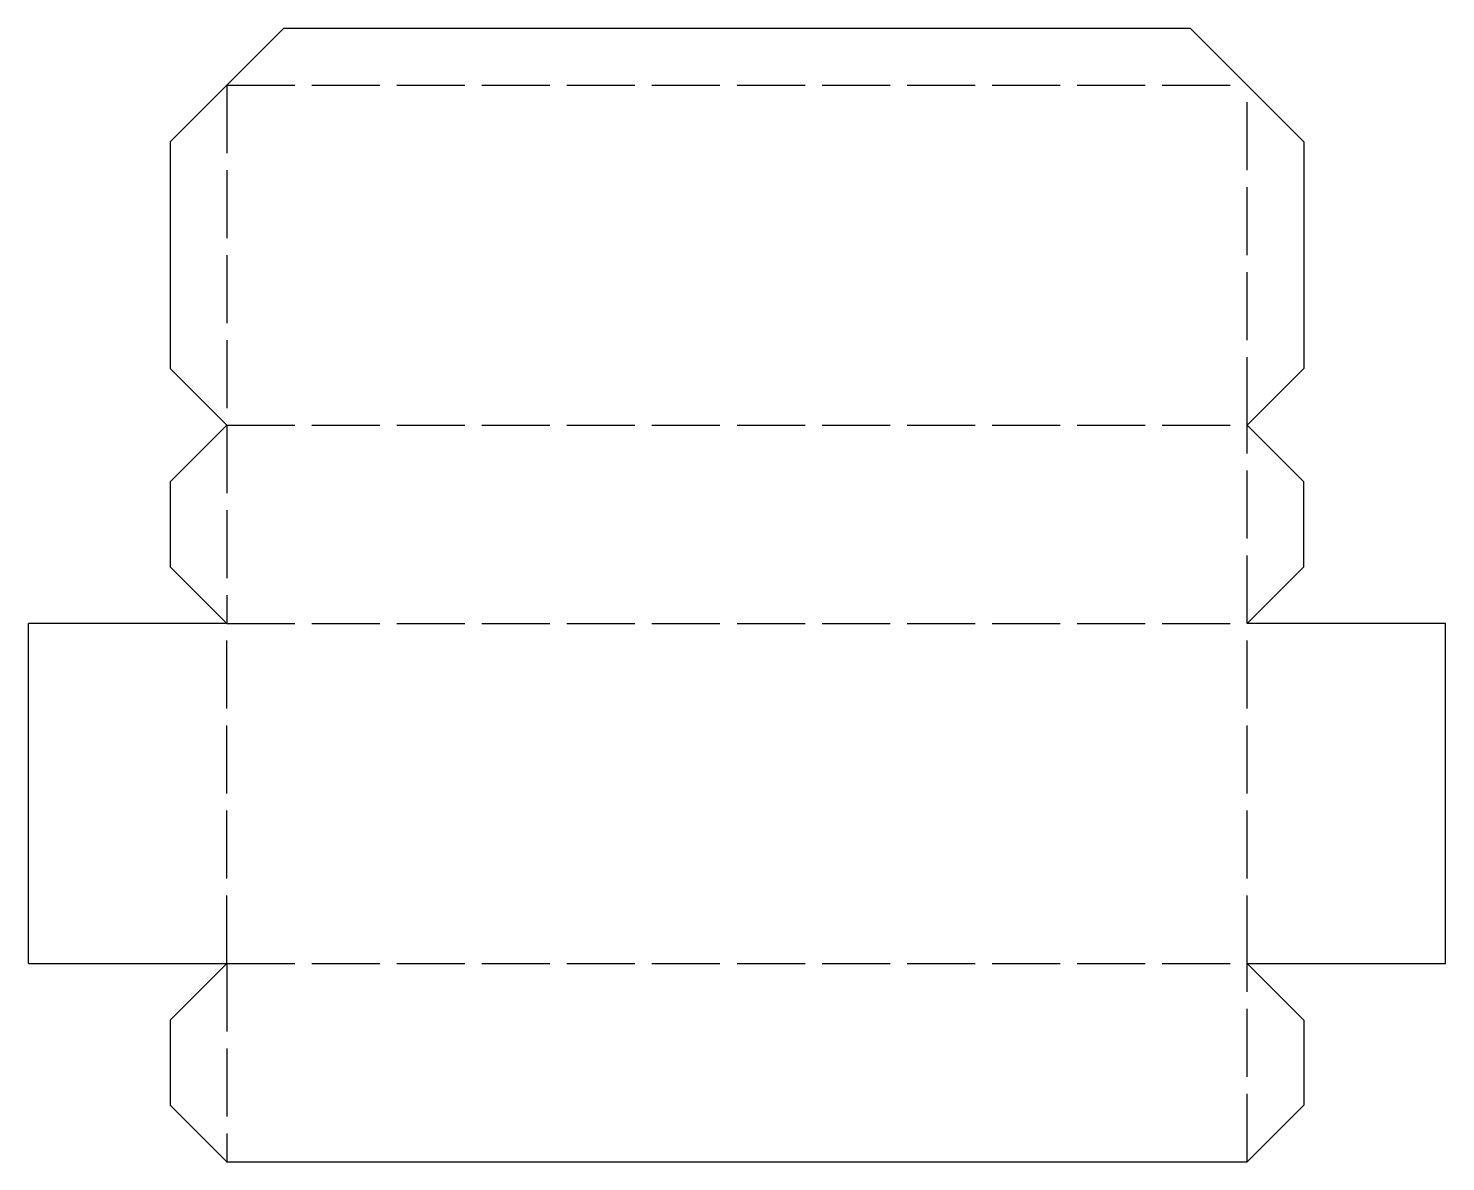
# Model space of a CAD drawing. Header units: millimetres. Extents: x -35 to 215, y -35 to 165.
import ezdxf

# ---------------------------------------------------------------- set-up
doc = ezdxf.new("R2010")
doc.units = ezdxf.units.MM
doc.linetypes.add('ACAD_ISO02W100', pattern=[15, 12, -3])
doc.layers.get('0').update_dxf_attribs({"lineweight": 25, "true_color": 0xffffff})
doc.layers.add('0 ... 0.1', color=253, linetype='ACAD_ISO02W100', lineweight=25, true_color=0xa0a0a4)

msp = doc.modelspace()

# ---------------------------------------------------------------- linework, layer by layer
for p, q in [((10, 165), (0, 155)), ((170, 165), (10, 165)), ((180, 155), (170, 165)), ((0, 155), (-10, 145)), ((180, 155), (190, 145)), ((-10, 145), (-10, 105)), ((190, 145), (190, 105)), ((-10, 105), (0, 95)), ((190, 105), (180, 95)), ((0, 95), (-10, 85)), ((190, 85), (180, 95)), ((190, 70), (190, 85)), ((-10, 85), (-10, 70)), ((-10, 70), (0, 60)), ((180, 60), (190, 70)), ((-35, 0), (-35, 60)), ((0, 60), (-35, 60)), ((215, 60), (180, 60)), ((215, 0), (215, 60)), ((-35, 0), (0, 0)), ((0, 0), (-10, -10)), ((180, 0), (215, 0)), ((180, 0), (190, -10)), ((-10, -10), (-10, -25)), ((190, -10), (190, -25)), ((-10, -25), (0, -35)), ((190, -25), (180, -35)), ((0, -35), (180, -35))]:
    msp.add_line(p, q)
at = {"layer": '0 ... 0.1'}
for p, q in [((0, 155), (180, 155)), ((0, 155), (0, 95)), ((180, 95), (180, 155)), ((0, 95), (180, 95)), ((0, 95), (0, 60)), ((180, 60), (180, 95)), ((0, 0), (0, 60)), ((0, 60), (180, 60)), ((180, 0), (180, 60)), ((0, 0), (180, 0)), ((0, 0), (0, -35)), ((180, -35), (180, 0))]:
    msp.add_line(p, q, dxfattribs=at)

doc.saveas('drawing.dxf')
